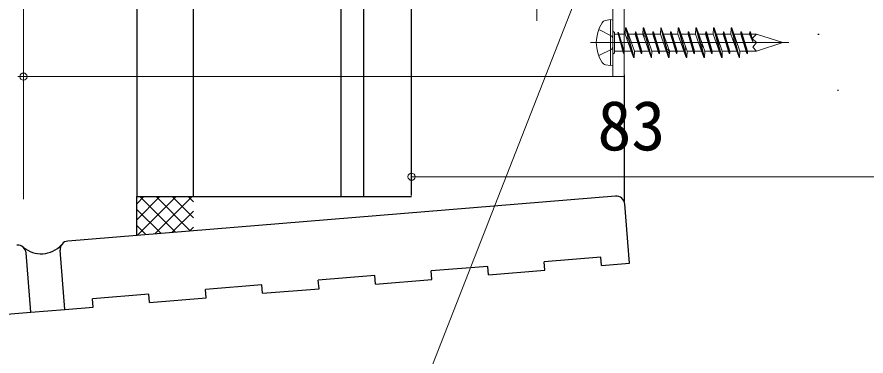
# Model space of a CAD drawing. Units: millimetres, scale not verified. Extents: x -525 to 525, y -783 to 779.
# Drawn here: x -439.2 to -289.3, y -170.5 to -110.6 of the extents above; entities that cross this region are included whole.
import ezdxf
from ezdxf.enums import TextEntityAlignment as Align

# ---------------------------------------------------------------- set-up
doc = ezdxf.new("R2010")
doc.units = ezdxf.units.MM
doc.header["$LTSCALE"] = 4
for name, color, linetype, lineweight in [('0-2_YKK_11', 190, 'Continuous', 18), ('0-5_YKK_13', 4, 'Continuous', 18), ('0-6_YKK_D', 6, 'Continuous', 18)]:
    doc.layers.add(name, color=color, linetype=linetype, lineweight=lineweight)
for name, color, linetype in [('0-4_YKK_12', 2, 'Continuous'), ('0-8_YSS_K', 3, 'Continuous'), ('0-9_YSS_KE', 3, 'Continuous')]:
    doc.layers.add(name, color=color, linetype=linetype)
doc.styles.add('ＭＳ ゴシック', font='')
doc.styles.get('ＭＳ ゴシック').set_extended_font_data('MS Gothic')

msp = doc.modelspace()

# ---------------------------------------------------------------- linework, layer by layer
at = {"layer": '0-2_YKK_11'}
msp.add_lwpolyline([(-357.042, -96.146), (-332.042, -96.146), (-332.042, -121.146), (-334.042, -121.146), (-334.042, -98.146), (-357.042, -98.146)], close=True, dxfattribs=at)
at = {"layer": '0-4_YKK_12'}
for p, q in [((-418.042, 122.893), (-418.042, -142.335)), ((-408.031, -142.333), (-408.031, 122.893)), ((-381.992, -142.33), (-381.992, 122.893)), ((-377.992, -142.329), (-377.992, 122.893)), ((-369.542, -142.146), (-369.542, 122.893)), ((-418.042, -142.335), (-369.542, -142.328))]:
    msp.add_line(p, q, dxfattribs=at)
at = {"layer": '0-5_YKK_13'}
for p, q in [((-347.428, -91.491), (-347.428, -111.291)), ((-334.442, -111.084), (-335.313, -111.238)), ((-334.442, -111.084), (-334.442, -119.208)), ((-334.442, -111.084), (-334.042, -111.155)), ((-334.042, -111.155), (-334.042, -119.138)), ((-336.522, -112.846), (-334.185, -114.001)), ((-333.742, -113.346), (-334.042, -113.1)), ((-333.742, -113.346), (-333.742, -116.946)), ((-333.042, -113.646), (-333.742, -113.646)), ((-333.123, -113.346), (-332.131, -117.046)), ((-333.123, -113.346), (-333.019, -113.346)), ((-333.019, -113.346), (-332.028, -117.046)), ((-332.007, -116.646), (-333.019, -113.346)), ((-332.927, -113.646), (-331.842, -113.646)), ((-331.784, -112.546), (-331.842, -113.646)), ((-331.842, -113.646), (-330.391, -117.746)), ((-331.784, -112.546), (-331.68, -112.546)), ((-331.395, -113.999), (-331.784, -112.546)), ((-331.68, -112.546), (-331.269, -114.083)), ((-330.229, -116.646), (-331.68, -112.546)), ((-331.291, -113.646), (-330.064, -113.646)), ((-330.043, -113.246), (-330.064, -113.646)), ((-330.064, -113.646), (-329.025, -117.046)), ((-330.043, -113.246), (-329.025, -117.046)), ((-330.043, -113.246), (-329.94, -113.246)), ((-329.94, -113.246), (-328.922, -117.046)), ((-328.901, -116.646), (-329.94, -113.246)), ((-329.818, -113.646), (-328.736, -113.646)), ((-328.678, -112.546), (-328.736, -113.646)), ((-328.736, -113.646), (-327.285, -117.746)), ((-328.678, -112.546), (-328.408, -113.556)), ((-328.678, -112.546), (-328.575, -112.546)), ((-328.674, -113.821), (-328.522, -113.479)), ((-328.674, -113.821), (-328.158, -113.722)), ((-328.674, -113.821), (-328.31, -114.064)), ((-328.575, -112.546), (-328.282, -113.64)), ((-327.124, -116.646), (-328.575, -112.546)), ((-328.158, -113.722), (-328.522, -113.479)), ((-328.158, -113.722), (-328.31, -114.064)), ((-328.221, -113.864), (-327.181, -117.746)), ((-328.185, -113.646), (-326.96, -113.646)), ((-326.939, -113.246), (-326.96, -113.646)), ((-326.96, -113.646), (-325.919, -117.046)), ((-326.938, -113.246), (-325.919, -117.046)), ((-326.938, -113.246), (-326.834, -113.246)), ((-326.834, -113.246), (-325.816, -117.046)), ((-325.797, -116.646), (-326.834, -113.246)), ((-326.712, -113.646), (-325.63, -113.646)), ((-325.572, -112.546), (-325.63, -113.646)), ((-325.63, -113.646), (-324.179, -117.746)), ((-325.572, -112.546), (-325.469, -112.546)), ((-325.572, -112.546), (-324.499, -116.553)), ((-324.018, -116.646), (-325.469, -112.546)), ((-325.469, -112.546), (-324.434, -116.408)), ((-325.079, -113.646), (-323.856, -113.646)), ((-323.835, -113.246), (-323.856, -113.646)), ((-323.856, -113.646), (-322.814, -117.046)), ((-323.832, -113.246), (-322.814, -117.046)), ((-323.832, -113.246), (-323.728, -113.246)), ((-323.728, -113.246), (-322.71, -117.046)), ((-322.692, -116.646), (-323.728, -113.246)), ((-323.606, -113.646), (-322.524, -113.646)), ((-322.466, -112.546), (-322.524, -113.646)), ((-322.524, -113.646), (-321.073, -117.746)), ((-322.466, -112.546), (-321.536, -116.019)), ((-322.466, -112.546), (-322.363, -112.546)), ((-322.363, -112.546), (-321.471, -115.873)), ((-320.912, -116.646), (-322.363, -112.546)), ((-321.974, -113.646), (-320.752, -113.646)), ((-320.731, -113.246), (-320.752, -113.646)), ((-320.752, -113.646), (-319.708, -117.046)), ((-320.726, -113.246), (-319.708, -117.046)), ((-320.726, -113.246), (-320.622, -113.246)), ((-320.622, -113.246), (-319.604, -117.046)), ((-319.588, -116.646), (-320.622, -113.246)), ((-320.501, -113.646), (-319.418, -113.646)), ((-319.361, -112.546), (-319.418, -113.646)), ((-319.418, -113.646), (-317.967, -117.746)), ((-319.361, -112.546), (-318.573, -115.484)), ((-319.361, -112.546), (-319.257, -112.546)), ((-319.257, -112.546), (-318.489, -115.414)), ((-317.806, -116.646), (-319.257, -112.546)), ((-318.868, -113.646), (-317.647, -113.646)), ((-317.626, -113.246), (-317.647, -113.646)), ((-317.647, -113.646), (-316.602, -117.046)), ((-317.62, -113.246), (-316.602, -117.046)), ((-317.62, -113.246), (-317.517, -113.246)), ((-317.517, -113.246), (-316.498, -117.046)), ((-316.484, -116.646), (-317.517, -113.246)), ((-317.395, -113.646), (-316.312, -113.646)), ((-316.255, -112.546), (-316.312, -113.646)), ((-316.312, -113.646), (-314.861, -117.746)), ((-316.255, -112.546), (-315.611, -114.95)), ((-316.255, -112.546), (-316.151, -112.546)), ((-316.151, -112.546), (-315.502, -114.97)), ((-314.7, -116.646), (-316.151, -112.546)), ((-315.762, -113.646), (-314.543, -113.646)), ((-314.522, -113.246), (-314.543, -113.646)), ((-314.543, -113.646), (-313.496, -117.046)), ((-314.514, -113.246), (-313.496, -117.046)), ((-314.514, -113.246), (-314.411, -113.246)), ((-314.411, -113.246), (-313.393, -117.046)), ((-314.411, -113.246), (-313.38, -116.646)), ((-314.289, -113.646), (-313.207, -113.646)), ((-313.149, -112.546), (-313.207, -113.646)), ((-313.207, -113.646), (-311.756, -117.746)), ((-313.149, -112.546), (-312.641, -114.442)), ((-313.149, -112.546), (-313.045, -112.546)), ((-313.045, -112.546), (-312.515, -114.527)), ((-311.594, -116.646), (-313.045, -112.546)), ((-312.656, -113.646), (-311.439, -113.646)), ((-311.418, -113.246), (-311.439, -113.646)), ((-311.439, -113.646), (-310.39, -117.046)), ((-311.409, -113.246), (-310.39, -117.046)), ((-311.409, -113.246), (-311.305, -113.246)), ((-311.305, -113.246), (-310.287, -117.046)), ((-310.275, -116.646), (-311.305, -113.246)), ((-311.184, -113.646), (-309.877, -113.646)), ((-309.856, -113.246), (-309.526, -114.476)), ((-309.856, -113.246), (-309.752, -113.246)), ((-309.752, -113.246), (-309.243, -115.146)), ((-309.645, -113.646), (-308.659, -113.646)), ((-304.042, -115.146), (-308.659, -113.646)), ((-337.962, -115.146), (-302.971, -115.146)), ((-334.185, -114.001), (-334.042, -114.269)), ((-331.611, -114.298), (-331.459, -113.956)), ((-331.611, -114.298), (-331.095, -114.199)), ((-331.611, -114.298), (-331.247, -114.541)), ((-331.095, -114.199), (-331.459, -113.956)), ((-330.391, -117.746), (-331.25, -114.539)), ((-331.095, -114.199), (-331.247, -114.541)), ((-331.184, -114.399), (-330.287, -117.746)), ((-328.286, -114.01), (-327.285, -117.746)), ((-315.744, -115.251), (-315.593, -114.909)), ((-315.229, -115.153), (-315.744, -115.251)), ((-315.744, -115.251), (-315.381, -115.495)), ((-315.229, -115.153), (-315.593, -114.909)), ((-315.229, -115.153), (-315.381, -115.495)), ((-312.807, -114.774), (-312.656, -114.433)), ((-312.292, -114.676), (-312.807, -114.774)), ((-312.807, -114.774), (-312.444, -115.018)), ((-312.292, -114.676), (-312.656, -114.433)), ((-312.496, -114.983), (-311.756, -117.746)), ((-312.292, -114.676), (-312.444, -115.018)), ((-312.406, -114.933), (-311.652, -117.746)), ((-308.659, -115.146), (-309.344, -115.965)), ((-304.042, -115.146), (-308.659, -116.646)), ((-308.659, -115.146), (-304.042, -115.146)), ((-336.522, -117.446), (-334.185, -116.291)), ((-334.185, -116.291), (-334.042, -116.023)), ((-333.742, -116.646), (-332.238, -116.646)), ((-332.028, -117.046), (-332.007, -116.646)), ((-332.007, -116.646), (-330.78, -116.646)), ((-330.287, -117.746), (-330.229, -116.646)), ((-330.229, -116.646), (-329.148, -116.646)), ((-328.922, -117.046), (-328.901, -116.646)), ((-328.901, -116.646), (-327.674, -116.646)), ((-327.181, -117.746), (-327.124, -116.646)), ((-327.124, -116.646), (-326.042, -116.646)), ((-325.797, -116.646), (-325.817, -117.046)), ((-325.797, -116.646), (-324.568, -116.646)), ((-324.556, -116.682), (-324.404, -116.34)), ((-324.04, -116.583), (-324.556, -116.682)), ((-324.556, -116.682), (-324.192, -116.925)), ((-324.444, -116.756), (-324.179, -117.746)), ((-324.04, -116.583), (-324.404, -116.34)), ((-324.318, -116.841), (-324.075, -117.746)), ((-324.04, -116.583), (-324.192, -116.925)), ((-324.075, -117.746), (-324.018, -116.646)), ((-324.018, -116.646), (-322.936, -116.646)), ((-322.692, -116.646), (-322.713, -117.046)), ((-322.692, -116.646), (-321.462, -116.646)), ((-321.619, -116.205), (-321.467, -115.863)), ((-321.619, -116.205), (-321.103, -116.106)), ((-321.619, -116.205), (-321.255, -116.448)), ((-321.103, -116.106), (-321.467, -115.863)), ((-321.457, -116.313), (-321.073, -117.746)), ((-321.331, -116.397), (-320.97, -117.746)), ((-321.103, -116.106), (-321.255, -116.448)), ((-320.97, -117.746), (-320.912, -116.646)), ((-320.912, -116.646), (-319.831, -116.646)), ((-319.588, -116.646), (-319.609, -117.046)), ((-319.588, -116.646), (-318.357, -116.646)), ((-318.682, -115.728), (-318.53, -115.386)), ((-318.166, -115.629), (-318.682, -115.728)), ((-318.682, -115.728), (-318.318, -115.971)), ((-318.166, -115.629), (-318.53, -115.386)), ((-318.47, -115.869), (-317.967, -117.746)), ((-318.344, -115.954), (-317.864, -117.746)), ((-318.166, -115.629), (-318.318, -115.971)), ((-317.864, -117.746), (-317.806, -116.646)), ((-317.806, -116.646), (-316.725, -116.646)), ((-316.484, -116.646), (-316.505, -117.046)), ((-316.484, -116.646), (-315.251, -116.646)), ((-315.483, -115.426), (-314.861, -117.746)), ((-315.369, -115.467), (-314.758, -117.746)), ((-314.758, -117.746), (-314.7, -116.646)), ((-314.7, -116.646), (-313.619, -116.646)), ((-313.38, -116.646), (-313.4, -117.046)), ((-313.38, -116.646), (-312.145, -116.646)), ((-311.652, -117.746), (-311.594, -116.646)), ((-311.594, -116.646), (-310.514, -116.646)), ((-310.275, -116.646), (-310.287, -117.046)), ((-310.275, -116.646), (-308.659, -116.646)), ((-309.344, -115.965), (-308.659, -116.646)), ((-333.742, -116.946), (-334.042, -117.192)), ((-332.131, -117.046), (-332.028, -117.046)), ((-330.391, -117.746), (-330.287, -117.746)), ((-329.025, -117.046), (-328.922, -117.046)), ((-327.285, -117.746), (-327.181, -117.746)), ((-325.919, -117.046), (-325.816, -117.046)), ((-324.179, -117.746), (-324.075, -117.746)), ((-322.814, -117.046), (-322.71, -117.046)), ((-321.073, -117.746), (-320.97, -117.746)), ((-319.708, -117.046), (-319.604, -117.046)), ((-317.967, -117.746), (-317.864, -117.746)), ((-316.602, -117.046), (-316.498, -117.046)), ((-314.861, -117.746), (-314.758, -117.746)), ((-313.496, -117.046), (-313.393, -117.046)), ((-311.756, -117.746), (-311.652, -117.746)), ((-310.39, -117.046), (-310.287, -117.046)), ((-334.442, -119.208), (-335.313, -119.055)), ((-334.442, -119.208), (-334.042, -119.138))]:
    msp.add_line(p, q, dxfattribs=at)
for points in [[(-309.856, -113.246), (-309.877, -113.646), (-309.243, -115.146)], [(-308.659, -115.146), (-309.426, -114.415), (-308.659, -113.646)]]:
    msp.add_lwpolyline(points, dxfattribs=at)
for centre, radius, start, end in [((-330.442, -115.146), 6.5, 147.34138, 212.65862), ((-335.157, -112.124), 0.9, 100, 147.34138), ((-335.157, -118.168), 0.9, 212.65862, 260)]:
    msp.add_arc(centre, radius, start, end, dxfattribs=at)
at = {"layer": '0-6_YKK_D'}
for p, q in [((-369.542, -107.846), (-369.542, -139.816)), ((-334.042, -121.146), (-439.042, -121.146)), ((-369.542, -138.816), (-286.542, -138.816))]:
    msp.add_line(p, q, dxfattribs=at)
for points in [[(-336.958, -98.146), (-337.887, -100.521), (-373.795, -192.331)], [(-438.042, -107.146), (-438.042, -121.146), (-438.042, -142.764)]]:
    msp.add_lwpolyline(points, dxfattribs=at)
for centre in [(-438.042, -121.146), (-369.542, -138.816)]:
    msp.add_circle(centre, 0.637, dxfattribs=at)
at = {"layer": '0-8_YSS_K'}
for p, q in [((-297.821, -113.652), (-297.621, -113.652)), ((-332.042, -120.846), (-332.042, -143.159)), ((-294.381, -123.553), (-294.181, -123.553)), ((-418.042, -149.185), (-418.042, -142.328)), ((-418.042, -143.596), (-416.774, -142.328)), ((-418.042, -146.424), (-413.946, -142.328)), ((-417.968, -149.179), (-411.117, -142.328)), ((-411.213, -148.588), (-417.473, -142.328)), ((-414.869, -148.908), (-408.289, -142.328)), ((-408.612, -148.36), (-414.644, -142.328)), ((-408.041, -146.103), (-411.816, -142.328)), ((-408.042, -143.274), (-408.987, -142.328)), ((-413.813, -148.815), (-418.042, -144.587)), ((-411.769, -148.637), (-408.041, -144.909)), ((-416.414, -149.043), (-418.042, -147.415)), ((-408.669, -148.365), (-408.041, -147.737)), ((-336.167, -153.019), (-346.133, -153.835)), ((-336.044, -154.514), (-336.167, -153.019)), ((-336.044, -154.514), (-331.063, -154.106)), ((-356.1, -154.651), (-366.067, -155.466)), ((-365.944, -156.961), (-366.067, -155.466)), ((-355.978, -156.146), (-356.1, -154.651)), ((-376.033, -156.282), (-386, -157.098)), ((-385.878, -158.593), (-386, -157.098)), ((-375.911, -157.777), (-376.033, -156.282)), ((-375.911, -157.777), (-365.944, -156.961)), ((-405.811, -160.224), (-405.933, -158.729)), ((-395.844, -159.409), (-385.878, -158.593)), ((-415.778, -161.04), (-405.811, -160.224)), ((-425.744, -161.856), (-425.867, -160.361)), ((-441.691, -163.161), (-436.708, -162.753)), ((-436.708, -162.753), (-430.728, -162.264)), ((-430.728, -162.264), (-425.744, -161.856))]:
    msp.add_line(p, q, dxfattribs=at)
for points in [[(-355.978, -156.146), (-346.011, -155.33), (-346.133, -153.835)], [(-395.844, -159.409), (-395.967, -157.914), (-405.933, -158.729)], [(-415.778, -161.04), (-415.9, -159.545), (-425.867, -160.361)]]:
    msp.add_lwpolyline(points, dxfattribs=at)
msp.add_arc((-434.934, -147.542), 4.881, 229.74574, 317.619, dxfattribs=at)
at = {"layer": '0-9_YSS_KE'}
for p, q in [((-333.537, -142.269), (-430.212, -150.181)), ((-331.063, -154.106), (-331.92, -143.641)), ((-436.708, -162.753), (-437.564, -152.288)), ((-430.728, -162.264), (-431.584, -151.799))]:
    msp.add_line(p, q, dxfattribs=at)
for centre, start, end in [((-333.415, -143.764), 4.67924, 94.67924), ((-439.059, -152.411), 4.67924, 94.67924), ((-430.089, -151.676), 94.67924, 184.67924)]:
    msp.add_arc(centre, 1.5, start, end, dxfattribs=at)

# ---------------------------------------------------------------- texts
at = {"layer": '0-6_YKK_D', "style": 'ＭＳ ゴシック'}
msp.add_text('83', height=8.798, dxfattribs=at).set_placement((-336.735, -136.816), align=Align.BOTTOM_LEFT)

doc.saveas('drawing.dxf')
